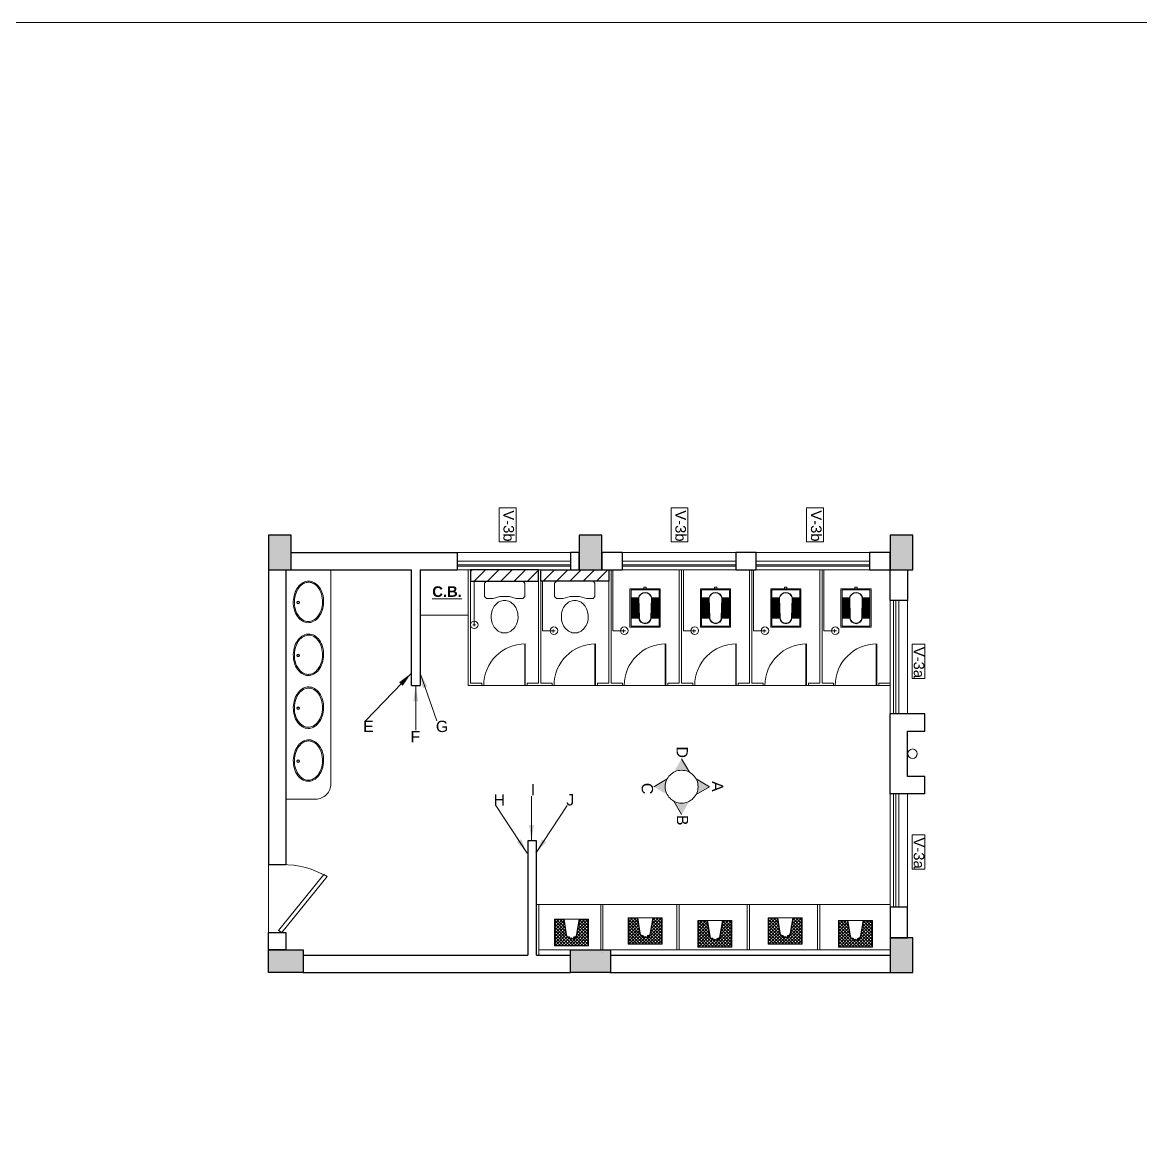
# Model space of a CAD drawing. Header units: millimetres. Extents: x 2733 to 5909, y 1038 to 2089.
# Drawn here: x 2787.94 to 2802.75, y 1056.24 to 1070.86 of the extents above; entities that cross this region are included whole.
import ezdxf

# ---------------------------------------------------------------- set-up
doc = ezdxf.new("R2010")
doc.units = ezdxf.units.MM
doc.linetypes.add('CENTER2', pattern=[1.125, 0.75, -0.125, 0.125, -0.125])
doc.linetypes.add('DASHED', pattern=[0.75, 0.5, -0.25])
doc.layers.get('0').update_dxf_attribs({"lineweight": 20})
for name, color, linetype, lineweight in [('Arrow', 1, 'Continuous', 15), ('COL HATCH', 253, 'Continuous', 13), ('Column', 251, 'Continuous', 30), ('CUBICAL TOILET', 5, 'Continuous', 15), ('Door', 54, 'Continuous', 18), ('Fixture', 44, 'Continuous', 13), ('Furniture', 13, 'Continuous', 13), ('Hatch', 43, 'Continuous', 13), ('RD', 7, 'Continuous', 18), ('TEXT', 7, 'Continuous', 15), ('Tiles', 91, 'Continuous', 9), ('Ventilator', 200, 'Continuous', 18), ('Wall', 7, 'Continuous', 30), ('Window-Wall', 7, 'Continuous', 18)]:
    doc.layers.add(name, color=color, linetype=linetype, lineweight=lineweight)
doc.styles.add('DIM', font='arial.ttf', dxfattribs={"height": 0.5})
doc.styles.add('L120', font='arial.ttf', dxfattribs={"height": 0.6})
doc.styles.get("Standard").update_dxf_attribs({"font": 'arial.ttf', "height": 0.2})
doc.styles.add('Tabrej', font='arial.ttf')
doc.dimstyles.new('Tabrej', dxfattribs={"dimtxt": 4, "dimasz": 0.45, "dimexe": 0.18, "dimexo": 0.0625, "dimgap": 0.09, "dimtad": 0, "dimdec": 3, "dimzin": 0, "dimdsep": 46, "dimtxsty": 'Tabrej', "dimcen": 0, "dimclrd": 256, "dimclre": 256, "dimclrt": 7, "dimaunit": 1, "dimadec": 3, "dimazin": 0, "dimtfac": 1, "dimtdec": 3, "dimtofl": 0, "dimtmove": 0, "dimatfit": 3, "dimfxl": 0, "dimtolj": 1, "dimtzin": 0, "dimlwd": -1, "dimlwe": -1, "dimarcsym": 0})

# ---------------------------------------------------------------- blocks, each defined once
blk = doc.blocks.new('C3')
at = {"layer": 'COL HATCH'}
h = blk.add_hatch(color=256, dxfattribs=at)
h.dxf.hatch_style = 1
h.paths.add_polyline_path([(0.3, 0), (0, 0), (0, -0.53), (0.3, -0.53)])
at = {"layer": 'Column'}
for p, q in [((0, 0), (0, -0.53)), ((0.3, 0), (0, 0)), ((0.3, -0.53), (0.3, 0)), ((0, -0.53), (0.3, -0.53))]:
    blk.add_line(p, q, dxfattribs=at)
blk = doc.blocks.new('*X3')
at = {"color": 0}
for p, q in [((705, 323), (943, 561)), ((705, 365), (900, 561)), ((705, 408), (858, 561)), ((705, 450), (815, 561)), ((705, 493), (773, 561)), ((705, 535), (730, 561)), ((848, 383), (705, 526)), ((842, 346), (705, 483)), ((854, 419), (712, 561)), ((866, 449), (755, 561)), ((888, 469), (797, 561)), ((921, 479), (839, 561)), ((1145, 298), (882, 561)), ((899, 474), (985, 561)), ((1145, 340), (924, 561)), ((944, 477), (1027, 561)), ((1145, 383), (967, 561)), ((971, 462), (1070, 561)), ((990, 438), (1112, 561)), ((998, 404), (1145, 551)), ((1004, 368), (1145, 508)), ((1145, 425), (1009, 561)), ((1011, 332), (1145, 466)), ((1145, 467), (1051, 561)), ((1145, 510), (1094, 561)), ((1145, 552), (1136, 561)), ((835, 310), (705, 441)), ((705, 280), (858, 434)), ((829, 274), (705, 398)), ((705, 238), (847, 381)), ((823, 237), (705, 356)), ((798, 221), (705, 314)), ((730, 221), (839, 330)), ((1145, 255), (999, 401)), ((1137, 221), (1007, 350)), ((1095, 221), (1016, 299)), ((1017, 295), (1145, 423)), ((1023, 259), (1145, 381)), ((1029, 223), (1145, 339)), ((1069, 221), (1145, 296)), ((755, 221), (705, 271)), ((713, 221), (705, 229)), ((772, 221), (830, 279)), ((815, 221), (822, 228)), ((1052, 221), (1024, 248)), ((1112, 221), (1145, 254))]:
    blk.add_line(p, q, dxfattribs=at)
blk = doc.blocks.new('RSA CL7')
blk.add_lwpolyline([(8.86, 0), (-8.86, 0), (-8.86, -13.78), (-3.94, -13.78), (3.94, -13.78), (8.86, -13.78)], close=True)
blk.add_lwpolyline([(-4.1, -13.58), (-2.78, -5.72, -0.835943), (2.8, -5.76), (4.1, -13.58), (8.66, -13.58), (8.66, -0.2), (-8.66, -0.2), (-8.66, -13.58)], format="xyb", close=True)
blk.add_lwpolyline([(-3.94, -13.78), (-2.59, -5.75, -0.835548), (2.61, -5.79), (3.94, -13.78)], format="xyb")
for centre, start, end in [((-1.41, -4.14), 207.2135, 40.95643), ((-0.03, -3.6), 185.89987, 355.82489), ((1.47, -4.14), 140.99617, 329.34676)]:
    blk.add_arc(centre, 0.493, start, end)
at = {"xscale": 0.0393714285714286, "yscale": 0.0393714285714286, "zscale": 0.0393714285714286}
blk.add_blockref('*X3', (-36.41, -22.27), dxfattribs=at)
blk = doc.blocks.new('CU')
at = {"layer": 'COL HATCH', "linetype": 'CENTER2'}
h = blk.add_hatch(color=256, dxfattribs=at)
h.dxf.hatch_style = 1
h.paths.add_polyline_path([(0, 0.035), (0, -0.265), (0.46, -0.265), (0.46, 0.035)])
at = {"layer": 'Column', "linetype": 'CENTER2'}
blk.add_lwpolyline([(0, 0.035), (0, -0.265), (0.46, -0.265), (0.46, 0.035), (0, 0.035)], dxfattribs=at)
blk = doc.blocks.new('nhf')
at = {"layer": 'Fixture'}
blk.add_circle((2408.419, -1429.855), 0.063, dxfattribs=at)
at = {"layer": 'Wall'}
for p, q in [((2407.889, -1429.557), (2408.949, -1429.557)), ((2407.889, -1430.017), (2407.889, -1429.557)), ((2408.949, -1430.017), (2408.949, -1429.557)), ((2408.119, -1430.017), (2408.119, -1429.787)), ((2408.119, -1429.787), (2408.719, -1429.787)), ((2408.719, -1429.787), (2408.719, -1430.017)), ((2407.889, -1430.017), (2408.119, -1430.017)), ((2408.719, -1430.017), (2408.949, -1430.017))]:
    blk.add_line(p, q, dxfattribs=at)
blk = doc.blocks.new('VENT 2')
at = {"layer": 'Ventilator', "ltscale": 0.02}
for p, q in [((0, 0.182), (1.5, 0.182)), ((0, 0.152), (1.5, 0.152))]:
    blk.add_line(p, q, dxfattribs=at)
at = {"layer": 'Window-Wall'}
for p, q in [((0, 0.23), (1.5, 0.23)), ((0, 0), (0, 0.23)), ((1.5, 0.23), (1.5, 0)), ((0, 0.115), (1.5, 0.115)), ((1.5, 0), (0, 0))]:
    blk.add_line(p, q, dxfattribs=at)
blk = doc.blocks.new('hbg')
at = {"layer": 'Door'}
for p, q in [((2819.633, 1058.459), (2819.633, 1058.279)), ((2819.633, 1058.279), (2818.733, 1058.279))]:
    blk.add_line(p, q, dxfattribs=at)
blk.add_lwpolyline([(2819.633, 1058.459), (2818.894, 1059.059), (2818.868, 1059.014), (2819.607, 1058.414)], close=True, dxfattribs=at)
blk.add_arc((2819.933, 1058.459), 1.199, 150, 180, dxfattribs=at)
blk = doc.blocks.new('RSA BASIN 2')
for points in [[(10.67, -8.12, 0.12976), (9.97, -5.22, 0.106426), (7.61, -2.47, 0.084431), (4.27, -0.72, 0.073534), (0, 0, 0.073534), (-4.29, -0.55, 0.084431), (-7.7, -2.16, 0.106426), (-10.17, -4.82, 0.12976), (-10.98, -7.69, 0.12976), (-10.28, -10.59, 0.106426), (-7.92, -13.34, 0.084431), (-4.58, -15.09, 0.073534), (-0.31, -15.81, 0.073534), (3.98, -15.26, 0.084431), (7.39, -13.64, 0.106426), (9.85, -10.99, 0.12976)], [(10.08, -7.9, 0.119977), (9.45, -5.5, 0.106426), (7.25, -2.94, 0.084431), (4.08, -1.28, 0.073534), (-0.01, -0.59, 0.073534), (-4.13, -1.12, 0.084431), (-7.36, -2.65, 0.106426), (-9.66, -5.12, 0.12976), (-10.39, -7.7, 0.009633), (-10.39, -7.9, 0.119977), (-9.76, -10.31, 0.106426), (-7.57, -12.87, 0.084431), (-4.4, -14.53, 0.073534), (-0.3, -15.22, 0.073534), (3.82, -14.69, 0.084431), (7.05, -13.16, 0.106426), (9.35, -10.69, 0.12976), (10.08, -8.11, 0.009633)]]:
    blk.add_lwpolyline(points, format="xyb", close=True)
for radius in [0.7, 0.479]:
    blk.add_circle((-0.47, -2.53), radius)
blk = doc.blocks.new('VENTILATOR')
at = {"layer": 'Ventilator', "ltscale": 0.02}
for p, q in [((-0.18, -1.5), (-0.18, 0)), ((-0.165, 0), (-0.165, -1.5))]:
    blk.add_line(p, q, dxfattribs=at)
at = {"layer": 'Window-Wall'}
for p, q in [((-0.23, 0), (0, 0)), ((-0.23, -1.5), (-0.23, 0)), ((-0.115, 0), (-0.115, -1.5)), ((0, 0), (0, -1.5)), ((-0.23, -1.5), (0, -1.5))]:
    blk.add_line(p, q, dxfattribs=at)
blk = doc.blocks.new('bf')
at = {"layer": 'Door', "lineweight": 15}
for p, q in [((2794.931, 1059.43), (2794.931, 1060.03)), ((2794.381, 1059.463), (2794.931, 1059.463)), ((2794.381, 1059.455), (2794.931, 1059.455))]:
    blk.add_line(p, q, dxfattribs=at)
blk.add_ellipse((2794.931, 1059.455), major_axis=(-0.389, 0.389), ratio=1, start_param=-0.785398, end_param=0.784775, dxfattribs=at)
blk = doc.blocks.new('RSA CL6')
for p, q in [((5.51, 3.48), (5.51, 7.28)), ((5.91, 3.47), (5.91, 7.28)), ((6.3, 3.46), (6.3, 7.28)), ((6.69, 3.45), (6.69, 7.28)), ((7.09, 3.44), (7.09, 7.28)), ((7.48, 3.43), (7.48, 7.28)), ((7.87, 3.42), (7.87, 7.28)), ((8.27, 3.41), (8.27, 7.28)), ((8.66, 3.4), (8.66, 7.28)), ((9.06, 3.39), (9.06, 7.28)), ((9.45, 3.38), (9.45, 7.28)), ((9.84, 3.37), (9.84, 7.28)), ((10.24, 3.36), (10.24, 7.28)), ((10.63, 3.35), (10.63, 7.28)), ((11.02, 3.34), (11.02, 7.28)), ((11.42, 3.33), (11.42, 7.28)), ((11.81, 3.32), (11.81, 7.28)), ((12.2, 3.31), (12.2, 7.28)), ((12.6, 3.31), (12.6, 7.28)), ((12.99, 3.3), (12.99, 7.28)), ((13.39, 3.29), (13.39, 7.28)), ((13.78, 3.28), (13.78, 7.28)), ((14.17, 3.27), (14.17, 7.28)), ((14.57, 3.26), (14.57, 7.28)), ((14.96, 3.25), (14.96, 7.28)), ((15.35, 3.24), (15.35, 7.28)), ((15.75, 3.23), (15.75, 7.28)), ((16.14, 3.22), (16.14, 7.28)), ((16.14, 7.28), (16.14, 3.22)), ((5.51, -7.28), (5.51, -3.47)), ((5.91, -7.28), (5.91, -3.45)), ((6.3, -7.28), (6.3, -3.44)), ((6.69, -7.28), (6.69, -3.43)), ((7.09, -7.28), (7.09, -3.42)), ((7.48, -7.28), (7.48, -3.41)), ((7.87, -7.28), (7.87, -3.4)), ((8.27, -7.28), (8.27, -3.39)), ((8.66, -7.28), (8.66, -3.38)), ((9.06, -7.28), (9.06, -3.37)), ((9.45, -7.28), (9.45, -3.36)), ((9.84, -7.28), (9.84, -3.34)), ((10.24, -7.28), (10.24, -3.33)), ((10.63, -7.28), (10.63, -3.32)), ((11.02, -7.28), (11.02, -3.31)), ((11.42, -7.28), (11.42, -3.3)), ((11.81, -7.28), (11.81, -3.29)), ((12.2, -7.28), (12.2, -3.28)), ((12.6, -7.28), (12.6, -3.27)), ((12.99, -7.28), (12.99, -3.26)), ((13.39, -7.28), (13.39, -3.24)), ((13.78, -7.28), (13.78, -3.23)), ((14.17, -7.28), (14.17, -3.22)), ((14.57, -7.28), (14.57, -3.21)), ((14.96, -7.28), (14.96, -3.2)), ((15.35, -7.28), (15.35, -3.19)), ((15.75, -7.28), (15.75, -3.18)), ((16.14, -3.17), (16.14, -7.28)), ((16.14, -7.28), (16.14, -3.17))]:
    blk.add_line(p, q)
for points in [[(0.79, 7.87), (20.87, 7.87), (20.87, -7.87), (0.79, -7.87)], [(1.38, 7.28), (20.28, 7.28), (20.28, -7.28), (1.38, -7.28)]]:
    blk.add_lwpolyline(points, close=True)
blk.add_lwpolyline([(0.79, -0.59), (0, -0.59), (0, 0.59), (0.79, 0.59)])
for points in [[(5.51, 3.48), (16.14, 3.22, -0.899983), (16.14, -3.17), (5.54, -3.47, -0.799392)], [(5.53, 3.28), (16.13, 3.02, -0.897689), (16.12, -2.97), (5.56, -3.27, -0.793494), (5.53, 3.28)]]:
    blk.add_lwpolyline(points, format="xyb", close=True)
blk = doc.blocks.new('tg')
at = {"layer": 'RD', "linetype": 'Continuous', "ltscale": 0.2}
blk.add_lwpolyline([(2440.174, -1429.328), (2439.722, -1429.328), (2439.722, -1429.159), (2440.174, -1429.159)], close=True, dxfattribs=at)
at = {"layer": 'RD', "linetype": 'Continuous', "ltscale": 0.2, "insert": (2439.756, -1429.165), "char_height": 0.14, "attachment_point": 1}
blk.add_mtext_dynamic_manual_height_columns('V-3a', width=0.06654, gutter_width=1.766, heights=[0], dxfattribs=at)
blk = doc.blocks.new('ujtg')
at = {"layer": 'CUBICAL TOILET'}
for p, q in [((2749.159, 1059.66), (2749.159, 1059.33)), ((2749.159, 1059.66), (2749.189, 1059.66)), ((2749.189, 1059.66), (2749.189, 1059.51)), ((2749.189, 1059.51), (2750.689, 1059.51)), ((2749.189, 1059.48), (2750.689, 1059.48)), ((2749.189, 1059.33), (2749.189, 1059.48)), ((2749.159, 1059.33), (2749.189, 1059.33))]:
    blk.add_line(p, q, dxfattribs=at)
blk = doc.blocks.new('ENGLISH SHEET')
at = {"layer": 'Fixture'}
for p, q in [((4663.798, 251.204), (4663.773, 251.179)), ((4663.773, 251.179), (4663.773, 250.696)), ((4663.976, 251.204), (4663.798, 251.204)), ((4664.002, 251.179), (4663.976, 251.204)), ((4664.002, 251.09), (4664.002, 251.179)), ((4663.976, 251.001), (4664.002, 251.09)), ((4663.976, 250.874), (4663.976, 251.001)), ((4663.976, 251.001), (4663.976, 250.874)), ((4664.002, 250.785), (4663.976, 250.874)), ((4663.773, 250.696), (4663.798, 250.67)), ((4663.798, 250.67), (4663.976, 250.67)), ((4663.976, 250.67), (4664.002, 250.696)), ((4664.002, 250.696), (4664.002, 250.785))]:
    blk.add_line(p, q, dxfattribs=at)
blk.add_lwpolyline([(4664.459, 250.937, 0.117036), (4664.443, 251.003, 0.104338), (4664.396, 251.063, 0.09029), (4664.321, 251.105, 0.09898), (4664.243, 251.115, 0.08237), (4664.159, 251.101, 0.09029), (4664.09, 251.063, 0.104338), (4664.043, 251.003, 0.117036), (4664.027, 250.937, 0.117036), (4664.043, 250.871, 0.104338), (4664.09, 250.811, 0.09029), (4664.159, 250.773, 0.08237), (4664.243, 250.759, 0.08237), (4664.327, 250.773, 0.09029), (4664.396, 250.811, 0.104338), (4664.443, 250.871, 0.117036)], format="xyb", close=True, dxfattribs=at)
blk = doc.blocks.new('tr')
at = {"layer": 'RD', "linetype": 'Continuous', "ltscale": 0.2}
blk.add_lwpolyline([(2442.717, -1429.363), (2442.265, -1429.363), (2442.265, -1429.139), (2442.717, -1429.139)], close=True, dxfattribs=at)
at = {"layer": 'RD', "linetype": 'Continuous', "ltscale": 0.2, "insert": (2442.299, -1429.165), "char_height": 0.14, "attachment_point": 1}
blk.add_mtext_dynamic_manual_height_columns('V-3b', width=0.06654, gutter_width=1.766, heights=[0], dxfattribs=at)

msp = doc.modelspace()

# ---------------------------------------------------------------- hatches: boundary and pattern name
at = {"layer": 'Arrow', "ltscale": 0.05}
for points in [[(2796.6733, 1061.1075), (2796.7783, 1060.9296, 0.1266586), (2796.6733, 1060.9566, 0.1266586), (2796.5682, 1060.9296)], [(2796.4827, 1060.8441, 0.2574473), (2796.4827, 1060.634), (2796.3048, 1060.739)], [(2796.8638, 1060.8441), (2797.0417, 1060.739), (2796.8638, 1060.634, 0.2574473)], [(2796.5682, 1060.5485, 0.1266586), (2796.6733, 1060.5214, 0.1266586), (2796.7783, 1060.5485), (2796.6733, 1060.3706)]]:
    msp.add_hatch(color=256, dxfattribs=at).paths.add_polyline_path(points)
at = {"layer": 'Hatch', "ltscale": 0.05}
h = msp.add_hatch(dxfattribs=at)
h.set_pattern_fill('ANSI31', color=256, angle=900, style=0)
h.set_pattern_definition([(225, (8345.67446, 297.56202), (0.0883883476, -0.0883883476), [])])
h.paths.add_polyline_path([(2794.779, 1063.4596), (2793.879, 1063.4596), (2793.879, 1063.6097), (2794.779, 1063.6096)])
h = msp.add_hatch(dxfattribs=at)
h.set_pattern_fill('ANSI31', color=256, angle=900, style=0)
h.set_pattern_definition([(225, (8345.70446, 297.56202), (0.0883883476, -0.0883883476), [])])
h.paths.add_polyline_path([(2794.809, 1063.4596), (2795.709, 1063.4596), (2795.709, 1063.6097), (2794.809, 1063.6096)])

# ---------------------------------------------------------------- linework, layer by layer
msp.add_line((2791.3817, 1059.7097), (2791.2018, 1059.7097))
at = {"lineweight": 15}
msp.add_lwpolyline([(2732.6018, 1070.8574), (2826.5916, 1070.8574), (2826.5916, 1038.2298), (2732.6018, 1038.2298)], close=True, dxfattribs=at)
at = {"layer": 'Arrow', "ltscale": 0.05}
for p, q in [((2796.6733, 1061.1075), (2796.7783, 1060.9296)), ((2796.3048, 1060.739), (2796.4827, 1060.8441)), ((2797.0417, 1060.739), (2796.8638, 1060.8441)), ((2797.0417, 1060.739), (2796.8638, 1060.634)), ((2796.6733, 1060.3706), (2796.5682, 1060.5485))]:
    msp.add_line(p, q, dxfattribs=at)
at = {"layer": 'Arrow', "color": 1, "linetype": 'DASHED', "ltscale": 10}
msp.add_circle((2796.6733, 1060.739), 0.2176, dxfattribs=at)
at = {"layer": 'CUBICAL TOILET'}
for p, q in [((2793.849, 1062.0797), (2793.849, 1063.6097)), ((2793.879, 1062.1097), (2793.879, 1063.6097)), ((2793.849, 1062.0797), (2794.0292, 1062.0797)), ((2794.0292, 1062.1097), (2793.879, 1062.1097)), ((2794.0292, 1062.0797), (2794.0292, 1062.1097)), ((2799.2818, 1062.1097), (2799.432, 1062.1096)), ((2799.2818, 1062.0796), (2799.2818, 1062.1096)), ((2799.2818, 1062.0797), (2799.432, 1062.0796))]:
    msp.add_line(p, q, dxfattribs=at)
at = {"layer": 'Fixture'}
for p, q in [((2792.0294, 1060.7789), (2792.0294, 1063.6097)), ((2793.9275, 1063.4596), (2793.9275, 1062.8819)), ((2793.9434, 1062.8819), (2793.9105, 1062.8819)), ((2793.9275, 1062.8662), (2793.9275, 1062.916)), ((2791.8296, 1060.575), (2791.4269, 1060.575)), ((2799.432, 1059.1797), (2794.7518, 1059.1797)), ((2794.7818, 1059.1801), (2794.7818, 1058.5097)), ((2795.602, 1059.18), (2795.602, 1058.5797)), ((2795.632, 1059.18), (2795.632, 1058.5808)), ((2796.6118, 1059.1801), (2796.6118, 1058.5801)), ((2796.6418, 1059.1801), (2796.6418, 1058.5801)), ((2797.5418, 1059.1797), (2797.5418, 1058.5797)), ((2797.5718, 1059.1797), (2797.5718, 1058.5797)), ((2798.4718, 1059.1808), (2798.4718, 1058.5808)), ((2798.5018, 1059.1808), (2798.5018, 1058.5808)), ((2794.7518, 1059.1436), (2794.7518, 1058.5097)), ((2795.202, 1058.5797), (2794.7818, 1058.5797)), ((2799.4318, 1058.5797), (2795.732, 1058.5797)), ((2795.632, 1058.5446), (2795.632, 1058.5439))]:
    msp.add_line(p, q, dxfattribs=at)
at = {"layer": 'Fixture', "ltscale": 0.05}
for p, q in [((2795.7633, 1062.8043), (2795.7633, 1063.6097)), ((2796.6963, 1062.8044), (2796.6963, 1063.6097)), ((2797.6263, 1062.8043), (2797.6263, 1063.6097)), ((2798.5563, 1062.8043), (2798.5563, 1063.6096)), ((2794.8333, 1062.8043), (2794.8333, 1063.4596)), ((2794.9991, 1062.8044), (2794.8333, 1062.8043)), ((2794.9722, 1062.8221), (2794.9722, 1062.7818)), ((2795.9291, 1062.8044), (2795.7633, 1062.8043)), ((2795.9022, 1062.8221), (2795.9022, 1062.7818)), ((2796.8621, 1062.8045), (2796.6963, 1062.8044)), ((2796.8352, 1062.8221), (2796.8352, 1062.7818)), ((2797.7921, 1062.8044), (2797.6263, 1062.8043)), ((2797.7652, 1062.8221), (2797.7652, 1062.7818)), ((2798.7221, 1062.8044), (2798.5563, 1062.8043)), ((2798.6952, 1062.8221), (2798.6952, 1062.7818))]:
    msp.add_line(p, q, dxfattribs=at)
at = {"layer": 'Fixture'}
msp.add_circle((2793.9275, 1062.8819), 0.05, dxfattribs=at)
at = {"layer": 'Fixture', "ltscale": 0.05}
for centre in [(2794.9833, 1062.8044), (2795.9133, 1062.8044), (2796.8463, 1062.8045), (2797.7763, 1062.8044), (2798.7063, 1062.8044)]:
    msp.add_circle(centre, 0.05, dxfattribs=at)
at = {"layer": 'Fixture'}
msp.add_arc((2791.8294, 1060.775), 0.2, 270.03713, 1.10787, dxfattribs=at)
at = {"layer": 'Furniture'}
msp.add_lwpolyline([(2793.849, 1063.0097), (2793.212, 1063.0097), (2793.212, 1063.6096), (2793.6022, 1063.6096), (2793.6022, 1063.6096), (2793.849, 1063.6097), (2793.849, 1063.0098)], dxfattribs=at)
at = {"layer": 'Wall'}
for p, q in [((2791.502, 1063.8396), (2793.702, 1063.8396)), ((2793.702, 1063.8396), (2793.702, 1063.6096)), ((2791.202, 1063.6096), (2791.2018, 1059.7097)), ((2791.432, 1063.6096), (2791.4318, 1059.7097)), ((2791.502, 1063.6096), (2793.097, 1063.6096)), ((2793.097, 1062.0795), (2793.097, 1063.6099)), ((2793.212, 1063.6096), (2793.702, 1063.6096)), ((2793.212, 1063.6096), (2793.212, 1062.0794)), ((2791.2018, 1059.7097), (2791.4318, 1059.7097)), ((2791.662, 1058.5097), (2794.6368, 1058.5097)), ((2794.7518, 1058.5097), (2795.202, 1058.5097)), ((2795.732, 1058.5097), (2799.432, 1058.5097)), ((2791.662, 1058.2797), (2795.202, 1058.2797)), ((2795.7226, 1058.2797), (2799.432, 1058.2797))]:
    msp.add_line(p, q, dxfattribs=at)
at = {"layer": 'Wall', "linetype": 'CENTER2'}
msp.add_line((2793.097, 1062.0795), (2793.212, 1062.0794), dxfattribs=at)
msp.add_lwpolyline([(2791.202, 1064.0696), (2791.202, 1064.0696)], dxfattribs=at)
at = {"layer": 'Wall'}
for points in [[(2795.202, 1063.8396), (2795.202, 1063.6096), (2795.317, 1063.6096), (2795.317, 1063.8396), (2795.202, 1063.8396)], [(2794.7518, 1058.5097), (2794.7518, 1060.0213), (2794.6368, 1060.0213), (2794.6368, 1058.5097)], [(2791.202, 1058.5797), (2791.202, 1058.8097), (2791.432, 1058.8097), (2791.432, 1058.5797), (2791.202, 1058.5797)]]:
    msp.add_lwpolyline(points, dxfattribs=at)
for points in [[(2795.617, 1063.8396), (2795.617, 1063.6096), (2795.889, 1063.6096), (2795.889, 1063.8396)], [(2797.389, 1063.8396), (2797.389, 1063.6096), (2797.66, 1063.6096), (2797.66, 1063.8396)], [(2799.16, 1063.8396), (2799.16, 1063.6096), (2799.432, 1063.6096), (2799.432, 1063.8396)], [(2794.779, 1063.4596), (2794.779, 1063.6096), (2793.879, 1063.6097), (2793.879, 1063.4597)], [(2794.809, 1063.4596), (2794.809, 1063.6096), (2795.709, 1063.6097), (2795.709, 1063.4597)]]:
    msp.add_lwpolyline(points, close=True, dxfattribs=at)
at = {"layer": 'Wall', "ltscale": 0.2}
for points in [[(2799.662, 1063.6096), (2799.662, 1063.2047), (2799.432, 1063.2047), (2799.432, 1063.6096)], [(2799.662, 1058.7397), (2799.662, 1059.1447), (2799.432, 1059.1447), (2799.432, 1058.7397)]]:
    msp.add_lwpolyline(points, close=True, dxfattribs=at)

# ---------------------------------------------------------------- block references
at = {"linetype": 'Continuous', "rotation": 90}
msp.add_blockref('nhf', (1369.875, -1347.2439), dxfattribs=at)
at = {"layer": 'Column', "linetype": 'CENTER2', "rotation": 90}
for p in [(2791.237, 1063.6096), (2795.352, 1063.6096), (2799.467, 1063.6096), (2799.467, 1058.2797)]:
    msp.add_blockref('CU', p, dxfattribs=at)
at = {"layer": 'Column', "linetype": 'CENTER2', "xscale": -1}
msp.add_blockref('CU', (2791.662, 1058.5447), dxfattribs=at)
at = {"layer": 'Column', "color": 5, "xscale": -1, "rotation": 90}
msp.add_blockref('C3', (2795.202, 1058.5797), dxfattribs=at)
at = {"layer": 'Door', "lineweight": 15, "xscale": -1, "rotation": 90}
for p in [(3854.0588, 3857.0108), (3854.9888, 3857.0108), (3855.9188, 3857.0108), (3856.8518, 3857.0108), (3857.7818, 3857.0108), (3858.7118, 3857.0108)]:
    msp.add_blockref('bf', p, dxfattribs=at)
at = {"layer": 'Door', "lineweight": 15, "rotation": 270}
msp.add_blockref('hbg', (1732.9224, 3878.4429), dxfattribs=at)
at = {"layer": 'Fixture', "extrusion": (0, 0, -1)}
for name, p, xscale, yscale, zscale, rotation in [('RSA BASIN 2', (-2791.5317, 1063.1893), -0.02539999999589782, 0.02539999999589782, -0.02539999999589782, 270), ('RSA CL6', (-2796.189, 1063.3797), -0.0253999999957415, 0.0253999999957415, -0.0253999999957415, 89.99701293600043), ('RSA CL6', (-2797.122, 1063.3797), -0.0253999999957415, 0.0253999999957415, -0.0253999999957415, 89.99701293600043), ('RSA CL6', (-2798.052, 1063.3797), -0.0253999999957415, 0.0253999999957415, -0.0253999999957415, 89.99701293600043), ('RSA CL6', (-2798.982, 1063.3796), -0.0253999999957415, 0.0253999999957415, -0.0253999999957415, 89.99701293600043), ('RSA BASIN 2', (-2791.5319, 1062.4892), -0.02539999999589782, 0.02539999999589782, -0.02539999999589782, 270), ('RSA BASIN 2', (-2791.5319, 1061.7891), -0.02539999999589782, 0.02539999999589782, -0.02539999999589782, 270), ('RSA BASIN 2', (-2791.5321, 1061.089), -0.02539999999589782, 0.02539999999589782, -0.02539999999589782, 270)]:
    msp.add_blockref(name, p, dxfattribs=dict(at, xscale=xscale, yscale=yscale, zscale=zscale, rotation=rotation))
at = {"layer": 'Fixture', "rotation": 269.9970129361765}
for p in [(2543.635, 5727.2458), (2544.565, 5727.2458)]:
    msp.add_blockref('ENGLISH SHEET', p, dxfattribs=at)
at = {"layer": 'Fixture', "xscale": -0.02539999999487463, "yscale": 0.02539999999487463, "zscale": 0.0253999999948724, "rotation": 180}
for p in [(2795.2167, 1058.6338), (2796.1917, 1058.6522), (2797.1147, 1058.6161), (2798.0447, 1058.6522), (2798.9747, 1058.6161)]:
    msp.add_blockref('RSA CL7', p, dxfattribs=at)
at = {"layer": 'RD', "linetype": 'Continuous', "rotation": 270}
for name, p in [('tr', (4223.6195, 3506.6965)), ('tr', (4225.8956, 3506.6965)), ('tr', (4227.6902, 3506.6965)), ('tg', (4229.0511, 3502.3464)), ('tg', (4229.0511, 3499.8221))]:
    msp.add_blockref(name, p, dxfattribs=at)
at = {"layer": 'Tiles', "lineweight": 15, "rotation": 90}
for p in [(3854.2887, -1687.079), (3855.2187, -1687.079), (3856.1517, -1687.0789), (3857.0817, -1687.079), (3858.0117, -1687.079)]:
    msp.add_blockref('ujtg', p, dxfattribs=at)
at = {"layer": 'Wall', "rotation": 90}
for p in [(2793.702, 1063.8396), (2797.66, 1063.8396)]:
    msp.add_blockref('VENTILATOR', p, dxfattribs=at)
at = {"layer": 'Wall', "xscale": -1, "rotation": 270}
msp.add_blockref('VENTILATOR', (2797.389, 1063.8396), dxfattribs=at)
at = {"layer": 'Wall', "extrusion": (0, 0, -1), "xscale": -1, "zscale": -1, "rotation": 270}
msp.add_blockref('VENT 2', (-2799.662, 1061.7047), dxfattribs=at)
at = {"layer": 'Wall', "extrusion": (0, 0, -1), "zscale": -1, "rotation": 270}
msp.add_blockref('VENT 2', (-2799.662, 1060.6447), dxfattribs=at)

# ---------------------------------------------------------------- texts
at = {"layer": 'Arrow', "ltscale": 0.05, "char_height": 0.15, "width": 4.322064, "style": 'L120'}
for s, insert, attachment_point in [('E', (2792.4568, 1061.6124), 1), ('G', (2793.4198, 1061.6124), 1), ('F', (2793.0839, 1061.4763), 1), ('H', (2794.1833, 1060.4886), 7), ('I', (2794.6769, 1060.6246), 7), ('J', (2795.1463, 1060.4886), 7)]:
    msp.add_mtext(s, dxfattribs=dict(at, insert=insert, attachment_point=attachment_point))
at = {"layer": 'Arrow', "ltscale": 0.05, "char_height": 0.15, "width": 4.322064, "attachment_point": 1, "rotation": 270, "style": 'L120'}
for s, insert in [('{\\fArial|b0|i0|c0|p34;D}', (2796.7559, 1061.2707)), ('{\\fArial|b0|i0|c0|p34;A}', (2797.2231, 1060.8126)), ('{\\fArial|b0|i0|c0|p34;C}', (2796.2944, 1060.7897)), ('{\\fArial|b0|i0|c0|p34;B}', (2796.7596, 1060.3658))]:
    msp.add_mtext(s, dxfattribs=dict(at, insert=insert))
at = {"layer": 'TEXT', "insert": (2793.3717, 1063.3919), "char_height": 0.14, "width": 4.322064, "attachment_point": 1, "style": 'L120'}
msp.add_mtext('{\\fArial|b1|i0|c0|p34;\\LC.B.}', dxfattribs=at)

# ---------------------------------------------------------------- leaders
at = {"layer": 'Arrow', "ltscale": 0.05}
for points in [[(2793.0951, 1062.2426), (2792.4886, 1061.6089)], [(2793.2101, 1062.2426), (2793.4306, 1061.6089)], [(2793.1526, 1062.0706), (2793.1526, 1061.4863)], [(2794.6286, 1059.8584), (2794.2151, 1060.4921)], [(2794.6861, 1060.0303), (2794.6861, 1060.6147)], [(2794.7436, 1059.8584), (2795.1571, 1060.4921)]]:
    msp.add_leader(points, dimstyle='Tabrej', override={"dimasz": 0.2, "dimdec": 3, "dimpost": '', "dimtxsty": 'DIM', "dimtdec": 3, "dimfxl": 4, "dimarcsym": 1}, dxfattribs=at)

doc.saveas('drawing.dxf')
